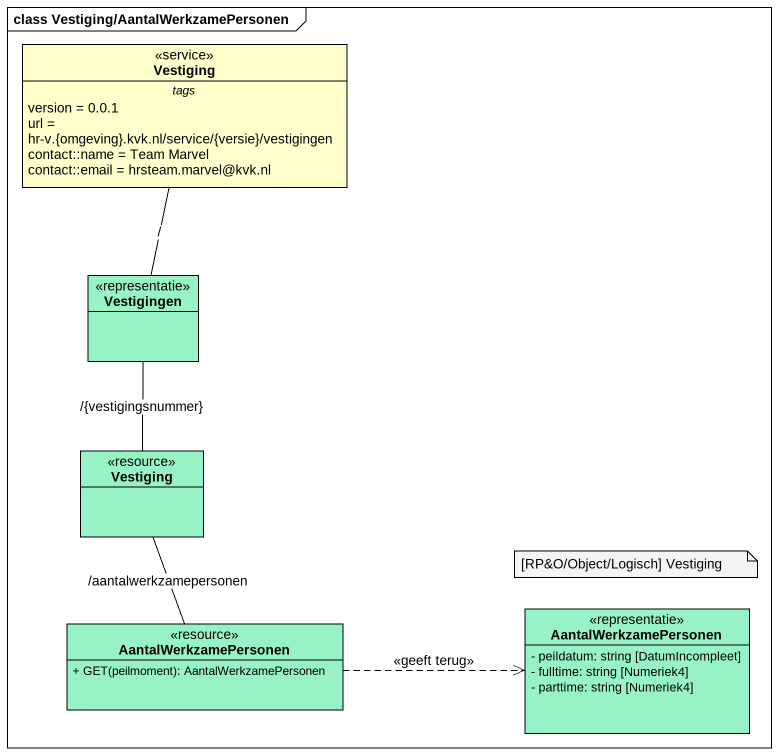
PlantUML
@startuml
mainframe class Vestiging/AantalWerkzamePersonen
hide circle
hide empty members
skinparam classAttributeIconSize 0
class Vestiging <<service>> {
  -- tags --
  version = 0.0.1
  url = hr-v.{omgeving}.kvk.nl/service/{versie}/vestigingen
  contact::name = Team Marvel
  contact::email = hrsteam.marvel@kvk.nl
}
class Vestigingen <<representatie>> #97F3C5
class "Vestiging" as Vestiging_2 <<resource>> #97F3C5
class AantalWerkzamePersonen <<representatie>> #97F3C5 {
  - peildatum: string [DatumIncompleet]
  - fulltime: string [Numeriek4]
  - parttime: string [Numeriek4]
}
class "AantalWerkzamePersonen" as AantalWerkzamePersonen_2 <<resource>> #97F3C5 {
  + GET(peilmoment): AantalWerkzamePersonen
}
Vestiging -- Vestigingen : /
Vestigingen -- Vestiging_2 : /{vestigingsnummer}
Vestiging_2 -- AantalWerkzamePersonen_2 : /aantalwerkzamepersonen
AantalWerkzamePersonen_2 .right.> AantalWerkzamePersonen : <<geeft terug>>
note as N1
  [RP&O/Object/Logisch] Vestiging
end note
@enduml
